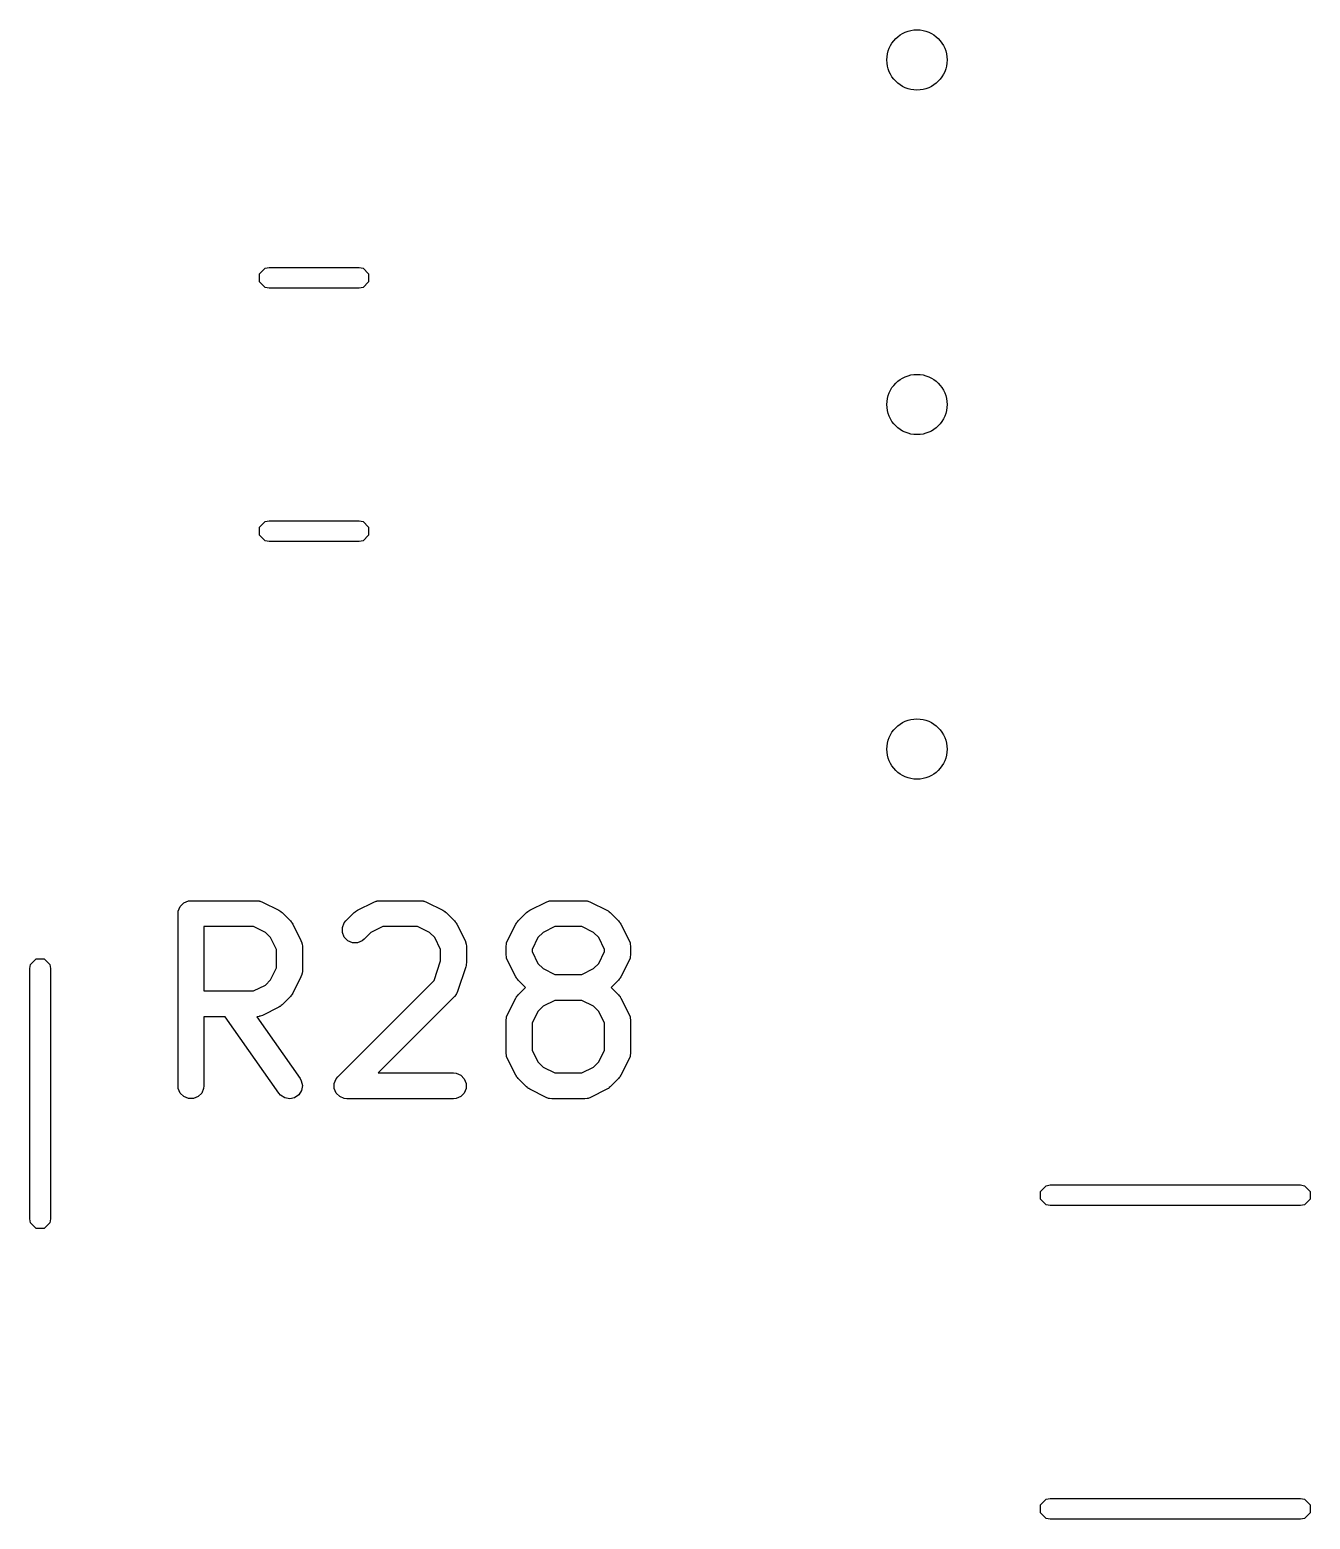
# Model space of a CAD drawing. Header units: millimetres. Extents: x 113.4 to 170.4, y -113 to -74.5.
# Drawn here: x 155.75 to 163.18, y -94.47 to -85.83 of the extents above; entities that cross this region are included whole.
import ezdxf

# ---------------------------------------------------------------- set-up
doc = ezdxf.new("R2010")
doc.units = ezdxf.units.MM
doc.layers.add('F.Silkscreen', color=41, linetype='CONTINUOUS', true_color=0xf2eda1)

msp = doc.modelspace()

# ---------------------------------------------------------------- linework, layer by layer
at = {"layer": 'F.Silkscreen', "linetype": 'CONTINUOUS'}
for p, q in [((157.083315, -87.242039), (157.115787, -87.209567)), ((157.115787, -87.209567), (157.138748, -87.205)), ((157.138748, -87.205), (157.661252, -87.205)), ((157.661252, -87.205), (157.684213, -87.209567)), ((157.684213, -87.209567), (157.716685, -87.242039)), ((157.083315, -87.287961), (157.083315, -87.242039)), ((157.115787, -87.320433), (157.083315, -87.287961)), ((157.716685, -87.287961), (157.684213, -87.320433)), ((157.716685, -87.242039), (157.716685, -87.287961)), ((157.138748, -87.325), (157.115787, -87.320433)), ((157.661252, -87.325), (157.138748, -87.325)), ((157.684213, -87.320433), (157.661252, -87.325)), ((157.083315, -88.712039), (157.115787, -88.679567)), ((157.115787, -88.679567), (157.138748, -88.675)), ((157.138748, -88.675), (157.661252, -88.675)), ((157.661252, -88.675), (157.684213, -88.679567)), ((157.684213, -88.679567), (157.716685, -88.712039)), ((157.083315, -88.757961), (157.083315, -88.712039)), ((157.115787, -88.790433), (157.083315, -88.757961)), ((157.716685, -88.757961), (157.684213, -88.790433)), ((157.716685, -88.712039), (157.716685, -88.757961)), ((157.138748, -88.795), (157.115787, -88.790433)), ((157.661252, -88.795), (157.138748, -88.795)), ((157.684213, -88.790433), (157.661252, -88.795)), ((156.610714, -90.954819), (156.612155, -90.940187)), ((156.612155, -90.940187), (156.623354, -90.913151)), ((156.623354, -90.913151), (156.644046, -90.892459)), ((156.644046, -90.892459), (156.671082, -90.88126)), ((156.671082, -90.88126), (156.685714, -90.879819)), ((156.685714, -90.879819), (157.066666, -90.879819)), ((157.066666, -90.879819), (157.081298, -90.88126)), ((157.081298, -90.88126), (157.083787, -90.882291)), ((157.083787, -90.882291), (157.086475, -90.882482)), ((157.086475, -90.882482), (157.100207, -90.887737)), ((157.100207, -90.887737), (157.195445, -90.935356)), ((157.195445, -90.935356), (157.201744, -90.93932)), ((157.201744, -90.93932), (157.203572, -90.940078)), ((157.203572, -90.940078), (157.205628, -90.941766)), ((157.205628, -90.941766), (157.207888, -90.943188)), ((157.207888, -90.943188), (157.209187, -90.944686)), ((157.209187, -90.944686), (157.214937, -90.949405)), ((157.632681, -90.949405), (157.63843, -90.944686)), ((157.63843, -90.944686), (157.63973, -90.943188)), ((157.63973, -90.943188), (157.641989, -90.941766)), ((157.641989, -90.941766), (157.644046, -90.940078)), ((157.644046, -90.940078), (157.645873, -90.93932)), ((157.645873, -90.93932), (157.652173, -90.935356)), ((157.652173, -90.935356), (157.747411, -90.887737)), ((157.747411, -90.887737), (157.761142, -90.882482)), ((157.761142, -90.882482), (157.763831, -90.88229)), ((157.763831, -90.88229), (157.76632, -90.88126)), ((157.76632, -90.88126), (157.780952, -90.879819)), ((157.780952, -90.879819), (158.019047, -90.879819)), ((158.019047, -90.879819), (158.033679, -90.88126)), ((158.033679, -90.88126), (158.036168, -90.882291)), ((158.036168, -90.882291), (158.038856, -90.882482)), ((158.038856, -90.882482), (158.052588, -90.887737)), ((158.052588, -90.887737), (158.147826, -90.935356)), ((158.147826, -90.935356), (158.154125, -90.93932)), ((158.154125, -90.93932), (158.155953, -90.940078)), ((158.155953, -90.940078), (158.158009, -90.941766)), ((158.158009, -90.941766), (158.160269, -90.943188)), ((158.160269, -90.943188), (158.161568, -90.944686)), ((158.161568, -90.944686), (158.167318, -90.949405)), ((158.632681, -90.949405), (158.63843, -90.944686)), ((158.63843, -90.944686), (158.63973, -90.943188)), ((158.63973, -90.943188), (158.641989, -90.941766)), ((158.641989, -90.941766), (158.644046, -90.940078)), ((158.644046, -90.940078), (158.645873, -90.93932)), ((158.645873, -90.93932), (158.652173, -90.935356)), ((158.652173, -90.935356), (158.747411, -90.887737)), ((158.747411, -90.887737), (158.761142, -90.882482)), ((158.761142, -90.882482), (158.763831, -90.88229)), ((158.763831, -90.88229), (158.76632, -90.88126)), ((158.76632, -90.88126), (158.780952, -90.879819)), ((158.780952, -90.879819), (158.971428, -90.879819)), ((158.971428, -90.879819), (158.98606, -90.88126)), ((158.98606, -90.88126), (158.988549, -90.882291)), ((158.988549, -90.882291), (158.991237, -90.882482)), ((158.991237, -90.882482), (159.004969, -90.887737)), ((159.004969, -90.887737), (159.100207, -90.935356)), ((159.100207, -90.935356), (159.106506, -90.93932)), ((159.106506, -90.93932), (159.108334, -90.940078)), ((159.108334, -90.940078), (159.11039, -90.941766)), ((159.11039, -90.941766), (159.11265, -90.943188)), ((159.11265, -90.943188), (159.113949, -90.944686)), ((159.113949, -90.944686), (159.119699, -90.949405)), ((156.610714, -91.954819), (156.610714, -90.954819)), ((157.048961, -91.029819), (156.760714, -91.029819)), ((156.760714, -91.029819), (156.760714, -91.403628)), ((157.117477, -91.064077), (157.048961, -91.029819)), ((157.214937, -90.949405), (157.262556, -90.997024)), ((157.262556, -90.997024), (157.267274, -91.002773)), ((157.267274, -91.002773), (157.268773, -91.004073)), ((157.268773, -91.004073), (157.270194, -91.006332)), ((157.270194, -91.006332), (157.271883, -91.008389)), ((157.271883, -91.008389), (157.27264, -91.010216)), ((157.27264, -91.010216), (157.276605, -91.016516)), ((157.276605, -91.016516), (157.324224, -91.111754)), ((157.564536, -91.035426), (157.575735, -91.008389)), ((157.575735, -91.008389), (157.585062, -90.997024)), ((157.585062, -90.997024), (157.632681, -90.949405)), ((157.798657, -91.029819), (157.730141, -91.064077)), ((158.001342, -91.029819), (157.798657, -91.029819)), ((158.069858, -91.064077), (158.001342, -91.029819)), ((158.167318, -90.949405), (158.214937, -90.997024)), ((158.214937, -90.997024), (158.219655, -91.002773)), ((158.219655, -91.002773), (158.221154, -91.004073)), ((158.221154, -91.004073), (158.222575, -91.006332)), ((158.222575, -91.006332), (158.224264, -91.008389)), ((158.224264, -91.008389), (158.225021, -91.010216)), ((158.225021, -91.010216), (158.228986, -91.016516)), ((158.228986, -91.016516), (158.276605, -91.111754)), ((158.523394, -91.111754), (158.571013, -91.016516)), ((158.571013, -91.016516), (158.574977, -91.010216)), ((158.574977, -91.010216), (158.575735, -91.008389)), ((158.575735, -91.008389), (158.577423, -91.006332)), ((158.577423, -91.006332), (158.578845, -91.004073)), ((158.578845, -91.004073), (158.580343, -91.002773)), ((158.580343, -91.002773), (158.585062, -90.997024)), ((158.585062, -90.997024), (158.632681, -90.949405)), ((158.798657, -91.029819), (158.730141, -91.064077)), ((158.953723, -91.029819), (158.798657, -91.029819)), ((159.022239, -91.064077), (158.953723, -91.029819)), ((159.119699, -90.949405), (159.167318, -90.997024)), ((159.167318, -90.997024), (159.172036, -91.002773)), ((159.172036, -91.002773), (159.173535, -91.004073)), ((159.173535, -91.004073), (159.174956, -91.006332)), ((159.174956, -91.006332), (159.176645, -91.008389)), ((159.176645, -91.008389), (159.177402, -91.010216)), ((159.177402, -91.010216), (159.181367, -91.016516)), ((159.181367, -91.016516), (159.228986, -91.111754)), ((157.147884, -91.094484), (157.117477, -91.064077)), ((157.182142, -91.163), (157.147884, -91.094484)), ((157.324224, -91.111754), (157.329479, -91.125485)), ((157.564536, -91.064688), (157.564536, -91.035426)), ((157.575735, -91.091725), (157.564536, -91.064688)), ((157.596427, -91.112417), (157.575735, -91.091725)), ((157.623464, -91.123616), (157.596427, -91.112417)), ((157.679763, -91.112417), (157.652726, -91.123616)), ((157.691128, -91.10309), (157.679763, -91.112417)), ((157.730141, -91.064077), (157.691128, -91.10309)), ((158.100265, -91.094484), (158.069858, -91.064077)), ((158.134523, -91.163), (158.100265, -91.094484)), ((158.276605, -91.111754), (158.28186, -91.125485)), ((158.518139, -91.125486), (158.523394, -91.111754)), ((158.699734, -91.094484), (158.665476, -91.163)), ((158.730141, -91.064077), (158.699734, -91.094484)), ((159.052646, -91.094484), (159.022239, -91.064077)), ((159.086904, -91.163), (159.052646, -91.094484)), ((159.228986, -91.111754), (159.234241, -91.125485)), ((157.182142, -91.270447), (157.182142, -91.163)), ((157.329479, -91.125485), (157.32967, -91.128174)), ((157.32967, -91.128174), (157.330701, -91.130663)), ((157.330701, -91.130663), (157.332142, -91.145295)), ((157.332142, -91.145295), (157.332142, -91.288152)), ((157.652726, -91.123616), (157.623464, -91.123616)), ((158.134523, -91.228363), (158.134523, -91.163)), ((158.28186, -91.125485), (158.282051, -91.128174)), ((158.282051, -91.128174), (158.283082, -91.130663)), ((158.283082, -91.130663), (158.284523, -91.145295)), ((158.284523, -91.145295), (158.284523, -91.240533)), ((158.515476, -91.145295), (158.516917, -91.130663)), ((158.515476, -91.192914), (158.515476, -91.145295)), ((158.516917, -91.207546), (158.515476, -91.192914)), ((158.516917, -91.130663), (158.517948, -91.128173)), ((158.517948, -91.128173), (158.518139, -91.125486)), ((158.665476, -91.163), (158.665476, -91.175209)), ((158.665476, -91.175209), (158.699734, -91.243725)), ((159.052646, -91.243725), (159.086904, -91.175209)), ((159.086904, -91.175209), (159.086904, -91.163)), ((159.234241, -91.125485), (159.234432, -91.128174)), ((159.234432, -91.128174), (159.235463, -91.130663)), ((159.235463, -91.130663), (159.236904, -91.145295)), ((159.236904, -91.192914), (159.235463, -91.207546)), ((159.236904, -91.145295), (159.236904, -91.192914)), ((155.75, -91.272936), (155.754567, -91.249975)), ((155.75, -92.727064), (155.75, -91.272936)), ((155.754567, -91.249975), (155.787039, -91.217503)), ((155.787039, -91.217503), (155.832961, -91.217503)), ((155.832961, -91.217503), (155.865433, -91.249975)), ((155.865433, -91.249975), (155.87, -91.272936)), ((155.87, -91.272936), (155.87, -92.727064)), ((157.147884, -91.338963), (157.182142, -91.270447)), ((157.332142, -91.288152), (157.330701, -91.302784)), ((158.096351, -91.342876), (158.134523, -91.228363)), ((158.280674, -91.264251), (158.233055, -91.407107)), ((158.282323, -91.256995), (158.280674, -91.264251)), ((158.283082, -91.255165), (158.282323, -91.256995)), ((158.283343, -91.252511), (158.283082, -91.255165)), ((158.283934, -91.249914), (158.283343, -91.252511)), ((158.284523, -91.240533), (158.283793, -91.247939)), ((158.283793, -91.247939), (158.283934, -91.249914)), ((158.517948, -91.210035), (158.516917, -91.207546)), ((158.518139, -91.212723), (158.517948, -91.210035)), ((158.523394, -91.226455), (158.518139, -91.212723)), ((158.571013, -91.321693), (158.523394, -91.226455)), ((158.699734, -91.243725), (158.730141, -91.274132)), ((158.730141, -91.274132), (158.798657, -91.30839)), ((158.953723, -91.30839), (159.022239, -91.274132)), ((159.022239, -91.274132), (159.052646, -91.243725)), ((159.228986, -91.226455), (159.181367, -91.321693)), ((159.234241, -91.212724), (159.228986, -91.226455)), ((159.234432, -91.210034), (159.234241, -91.212724)), ((159.235463, -91.207546), (159.234432, -91.210034)), ((157.048961, -91.403628), (157.117477, -91.36937)), ((157.117477, -91.36937), (157.147884, -91.338963)), ((157.324224, -91.321693), (157.276605, -91.416931)), ((157.329479, -91.307962), (157.324224, -91.321693)), ((157.32967, -91.305272), (157.329479, -91.307962)), ((157.330701, -91.302784), (157.32967, -91.305272)), ((157.537443, -91.901786), (158.096351, -91.342876)), ((158.574977, -91.327992), (158.571013, -91.321693)), ((158.575735, -91.32982), (158.574977, -91.327992)), ((158.577423, -91.331876), (158.575735, -91.32982)), ((158.578845, -91.334136), (158.577423, -91.331876)), ((158.580343, -91.335435), (158.578845, -91.334136)), ((158.585062, -91.341185), (158.580343, -91.335435)), ((158.627267, -91.38339), (158.585062, -91.341185)), ((158.798657, -91.30839), (158.953723, -91.30839)), ((159.167318, -91.341185), (159.125113, -91.38339)), ((159.172036, -91.335435), (159.167318, -91.341185)), ((159.173535, -91.334136), (159.172036, -91.335435)), ((159.174956, -91.331876), (159.173535, -91.334136)), ((159.176645, -91.32982), (159.174956, -91.331876)), ((159.177402, -91.327992), (159.176645, -91.32982)), ((159.181367, -91.321693), (159.177402, -91.327992)), ((156.760714, -91.403628), (157.048961, -91.403628)), ((157.262556, -91.436423), (157.214937, -91.484042)), ((157.267274, -91.430673), (157.262556, -91.436423)), ((157.268773, -91.429374), (157.267274, -91.430673)), ((157.270194, -91.427114), (157.268773, -91.429374)), ((157.271883, -91.425058), (157.270194, -91.427114)), ((157.27264, -91.42323), (157.271883, -91.425058)), ((157.276605, -91.416931), (157.27264, -91.42323)), ((158.214937, -91.436423), (157.771542, -91.879819)), ((158.224265, -91.425058), (158.214937, -91.436423)), ((158.225296, -91.422567), (158.224265, -91.425058)), ((158.227061, -91.420533), (158.225296, -91.422567)), ((158.233055, -91.407107), (158.227061, -91.420533)), ((158.523394, -91.540325), (158.571013, -91.445087)), ((158.571013, -91.445087), (158.574977, -91.438787)), ((158.574977, -91.438787), (158.575735, -91.43696)), ((158.575735, -91.43696), (158.577423, -91.434903)), ((158.577423, -91.434903), (158.578845, -91.432644)), ((158.578845, -91.432644), (158.580343, -91.431344)), ((158.580343, -91.431344), (158.585062, -91.425595)), ((158.585062, -91.425595), (158.627267, -91.38339)), ((158.798657, -91.45839), (158.730141, -91.492648)), ((158.953723, -91.45839), (158.798657, -91.45839)), ((159.022239, -91.492648), (158.953723, -91.45839)), ((159.125113, -91.38339), (159.167318, -91.425595)), ((159.167318, -91.425595), (159.172036, -91.431344)), ((159.172036, -91.431344), (159.173535, -91.432644)), ((159.173535, -91.432644), (159.174956, -91.434903)), ((159.174956, -91.434903), (159.176645, -91.43696)), ((159.176645, -91.43696), (159.177402, -91.438787)), ((159.177402, -91.438787), (159.181367, -91.445087)), ((159.181367, -91.445087), (159.228986, -91.540325)), ((157.100207, -91.54571), (157.086475, -91.550965)), ((157.195445, -91.498091), (157.100207, -91.54571)), ((157.201744, -91.494126), (157.195445, -91.498091)), ((157.203572, -91.493369), (157.201744, -91.494126)), ((157.205628, -91.49168), (157.203572, -91.493369)), ((157.207888, -91.490259), (157.205628, -91.49168)), ((157.209187, -91.48876), (157.207888, -91.490259)), ((157.214937, -91.484042), (157.209187, -91.48876)), ((158.518139, -91.554057), (158.523394, -91.540325)), ((158.699734, -91.523055), (158.665476, -91.591571)), ((158.730141, -91.492648), (158.699734, -91.523055)), ((159.052646, -91.523055), (159.022239, -91.492648)), ((159.086904, -91.591571), (159.052646, -91.523055)), ((159.228986, -91.540325), (159.234241, -91.554056)), ((156.88476, -91.553628), (156.760714, -91.553628)), ((156.760714, -91.553628), (156.760714, -91.954819)), ((157.1957, -91.997829), (156.88476, -91.553628)), ((157.081298, -91.552187), (157.067781, -91.553518)), ((157.067781, -91.553518), (157.318585, -91.91181)), ((157.083787, -91.551155), (157.081298, -91.552187)), ((157.086475, -91.550965), (157.083787, -91.551155)), ((158.515476, -91.573866), (158.516917, -91.559234)), ((158.515476, -91.764342), (158.515476, -91.573866)), ((158.516917, -91.559234), (158.517948, -91.556744)), ((158.517948, -91.556744), (158.518139, -91.554057)), ((158.665476, -91.591571), (158.665476, -91.746637)), ((159.086904, -91.746637), (159.086904, -91.591571)), ((159.234241, -91.554056), (159.234432, -91.556745)), ((159.234432, -91.556745), (159.235463, -91.559234)), ((159.235463, -91.559234), (159.236904, -91.573866)), ((159.236904, -91.573866), (159.236904, -91.764342)), ((158.516917, -91.778974), (158.515476, -91.764342)), ((158.517948, -91.781463), (158.516917, -91.778974)), ((158.518139, -91.784151), (158.517948, -91.781463)), ((158.523394, -91.797883), (158.518139, -91.784151)), ((158.571013, -91.893121), (158.523394, -91.797883)), ((158.665476, -91.746637), (158.699734, -91.815153)), ((159.052645, -91.815153), (159.086904, -91.746637)), ((159.228986, -91.797883), (159.181367, -91.893121)), ((159.234241, -91.784152), (159.228986, -91.797883)), ((159.234432, -91.781462), (159.234241, -91.784152)), ((159.235463, -91.778974), (159.234432, -91.781462)), ((159.236904, -91.764342), (159.235463, -91.778974)), ((157.771542, -91.879819), (158.209523, -91.879819)), ((158.209523, -91.879819), (158.224155, -91.88126)), ((158.224155, -91.88126), (158.251191, -91.892459)), ((158.251191, -91.892459), (158.271883, -91.913151)), ((158.574976, -91.899417), (158.571013, -91.893121)), ((158.699734, -91.815153), (158.730141, -91.845561)), ((158.730141, -91.845561), (158.798657, -91.879819)), ((158.798657, -91.879819), (158.953723, -91.879819)), ((158.953723, -91.879819), (159.022238, -91.845561)), ((159.022238, -91.845561), (159.052645, -91.815153)), ((159.181367, -91.893121), (159.177403, -91.899417)), ((156.612155, -91.969451), (156.610714, -91.954819)), ((156.623354, -91.996487), (156.612155, -91.969451)), ((156.759273, -91.969451), (156.748074, -91.996487)), ((156.760714, -91.954819), (156.759273, -91.969451)), ((157.327039, -91.982012), (157.311312, -92.00669)), ((157.318585, -91.91181), (157.325795, -91.924623)), ((157.325795, -91.924623), (157.332124, -91.953194)), ((157.332124, -91.953194), (157.327039, -91.982012)), ((157.516917, -91.940187), (157.528116, -91.913151)), ((157.516917, -91.969451), (157.516917, -91.940187)), ((157.528116, -91.996487), (157.516917, -91.969451)), ((157.528116, -91.913151), (157.537443, -91.901786)), ((158.271883, -91.913151), (158.283082, -91.940187)), ((158.283082, -91.969451), (158.271883, -91.996487)), ((158.283082, -91.940187), (158.283082, -91.969451)), ((158.575734, -91.901247), (158.574976, -91.899417)), ((158.577423, -91.903305), (158.575734, -91.901247)), ((158.578845, -91.905564), (158.577423, -91.903305)), ((158.580343, -91.906863), (158.578845, -91.905564)), ((158.585061, -91.912612), (158.580343, -91.906863)), ((158.63268, -91.960232), (158.585061, -91.912612)), ((158.638429, -91.96495), (158.63268, -91.960232)), ((158.63973, -91.96645), (158.638429, -91.96495)), ((158.641989, -91.967872), (158.63973, -91.96645)), ((158.644046, -91.96956), (158.641989, -91.967872)), ((158.645873, -91.970317), (158.644046, -91.96956)), ((158.652173, -91.974282), (158.645873, -91.970317)), ((158.747411, -92.021901), (158.652173, -91.974282)), ((159.100207, -91.974282), (159.004969, -92.021901)), ((159.106506, -91.970317), (159.100207, -91.974282)), ((159.108334, -91.96956), (159.106506, -91.970317)), ((159.11039, -91.967872), (159.108334, -91.96956)), ((159.11265, -91.96645), (159.11039, -91.967872)), ((159.11395, -91.96495), (159.11265, -91.96645)), ((159.1197, -91.960232), (159.11395, -91.96495)), ((159.167318, -91.912613), (159.1197, -91.960232)), ((159.172036, -91.906863), (159.167318, -91.912613)), ((159.173535, -91.905564), (159.172036, -91.906863)), ((159.174956, -91.903305), (159.173535, -91.905564)), ((159.176646, -91.901247), (159.174956, -91.903305)), ((159.177403, -91.899417), (159.176646, -91.901247)), ((156.644046, -92.017179), (156.623354, -91.996487)), ((156.671082, -92.028378), (156.644046, -92.017179)), ((156.700346, -92.028378), (156.671082, -92.028378)), ((156.727382, -92.017179), (156.700346, -92.028378)), ((156.748074, -91.996487), (156.727382, -92.017179)), ((157.205271, -92.008989), (157.1957, -91.997829)), ((157.22995, -92.024716), (157.205271, -92.008989)), ((157.258767, -92.029802), (157.22995, -92.024716)), ((157.287338, -92.023472), (157.258767, -92.029802)), ((157.311312, -92.00669), (157.287338, -92.023472)), ((157.548808, -92.017179), (157.528116, -91.996487)), ((157.575844, -92.028378), (157.548808, -92.017179)), ((157.590476, -92.029819), (157.575844, -92.028378)), ((158.209523, -92.029819), (157.590476, -92.029819)), ((158.224155, -92.028378), (158.209523, -92.029819)), ((158.251191, -92.017179), (158.224155, -92.028378)), ((158.271883, -91.996487), (158.251191, -92.017179)), ((158.761142, -92.027156), (158.747411, -92.021901)), ((158.763831, -92.027347), (158.761142, -92.027156)), ((158.76632, -92.028378), (158.763831, -92.027347)), ((158.780952, -92.029819), (158.76632, -92.028378)), ((158.971428, -92.029819), (158.780952, -92.029819)), ((158.98606, -92.028378), (158.971428, -92.029819)), ((158.988549, -92.027346), (158.98606, -92.028378)), ((158.991237, -92.027156), (158.988549, -92.027346)), ((159.004969, -92.021901), (158.991237, -92.027156)), ((161.617503, -92.567039), (161.649975, -92.534567)), ((161.617503, -92.612961), (161.617503, -92.567039)), ((161.649975, -92.534567), (161.672936, -92.53)), ((161.672936, -92.53), (163.127064, -92.53)), ((163.127064, -92.53), (163.150025, -92.534567)), ((163.150025, -92.534567), (163.182497, -92.567039)), ((163.182497, -92.567039), (163.182497, -92.612961)), ((161.649975, -92.645433), (161.617503, -92.612961)), ((161.672936, -92.65), (161.649975, -92.645433)), ((163.127064, -92.65), (161.672936, -92.65)), ((163.150025, -92.645433), (163.127064, -92.65)), ((163.182497, -92.612961), (163.150025, -92.645433)), ((155.754567, -92.750025), (155.75, -92.727064)), ((155.787039, -92.782497), (155.754567, -92.750025)), ((155.865433, -92.750025), (155.832961, -92.782497)), ((155.87, -92.727064), (155.865433, -92.750025)), ((155.832961, -92.782497), (155.787039, -92.782497)), ((161.617503, -94.387039), (161.649975, -94.354567)), ((161.617503, -94.432961), (161.617503, -94.387039)), ((161.649975, -94.354567), (161.672936, -94.35)), ((161.672936, -94.35), (163.127064, -94.35)), ((163.127064, -94.35), (163.150025, -94.354567)), ((163.150025, -94.354567), (163.182497, -94.387039)), ((163.182497, -94.387039), (163.182497, -94.432961)), ((161.649975, -94.465433), (161.617503, -94.432961)), ((161.672936, -94.47), (161.649975, -94.465433)), ((163.127064, -94.47), (161.672936, -94.47)), ((163.150025, -94.465433), (163.127064, -94.47)), ((163.182497, -94.432961), (163.150025, -94.465433))]:
    msp.add_line(p, q, dxfattribs=at)
at = {"layer": 'F.Silkscreen'}
for centre in [(160.9, -86), (160.9, -86), (160.9, -88), (160.9, -88), (160.9, -90), (160.9, -90)]:
    msp.add_circle(centre, 0.175, dxfattribs=at)

doc.saveas('drawing.dxf')
